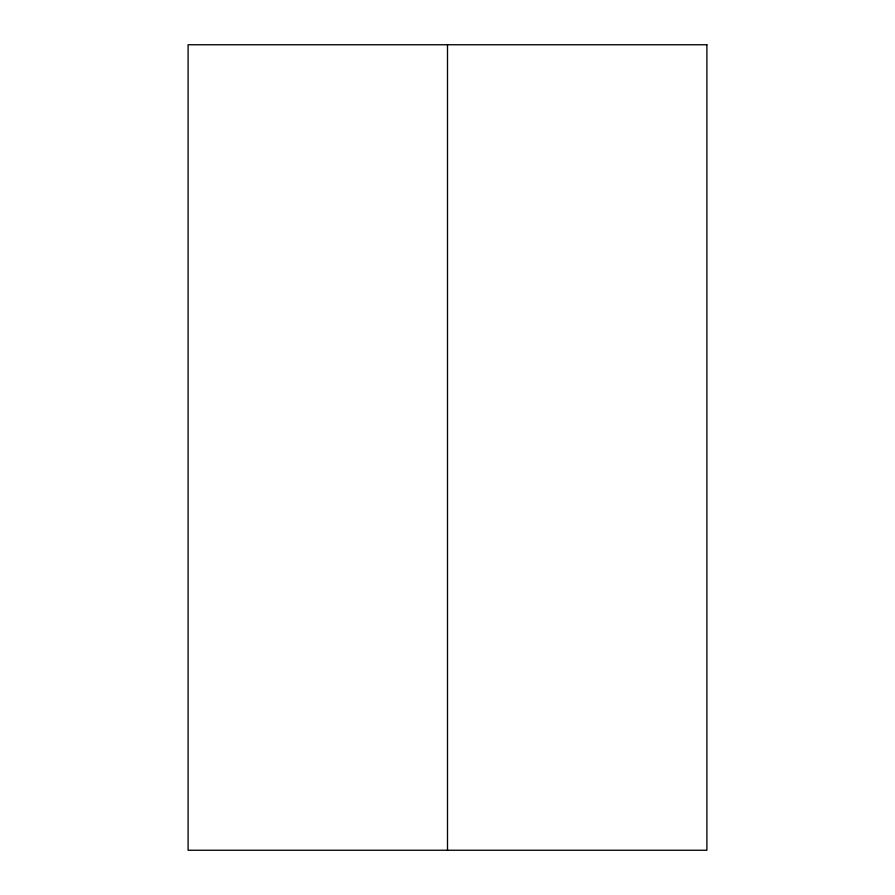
<?xml version="1.0" encoding="UTF-8"?>
<svg xmlns="http://www.w3.org/2000/svg" width="895" height="895" viewBox="0 0 895 895"><rect width="100%" height="100%" fill="white"/><g stroke="black" fill="none" stroke-linecap="round" stroke-linejoin="round"><path stroke-width="1.34" d="M447.5 44.75L447.5 850.25M706.893 44.75L188.107 44.75L188.107 850.25L706.893 850.25L706.893 44.75"/></g></svg>
